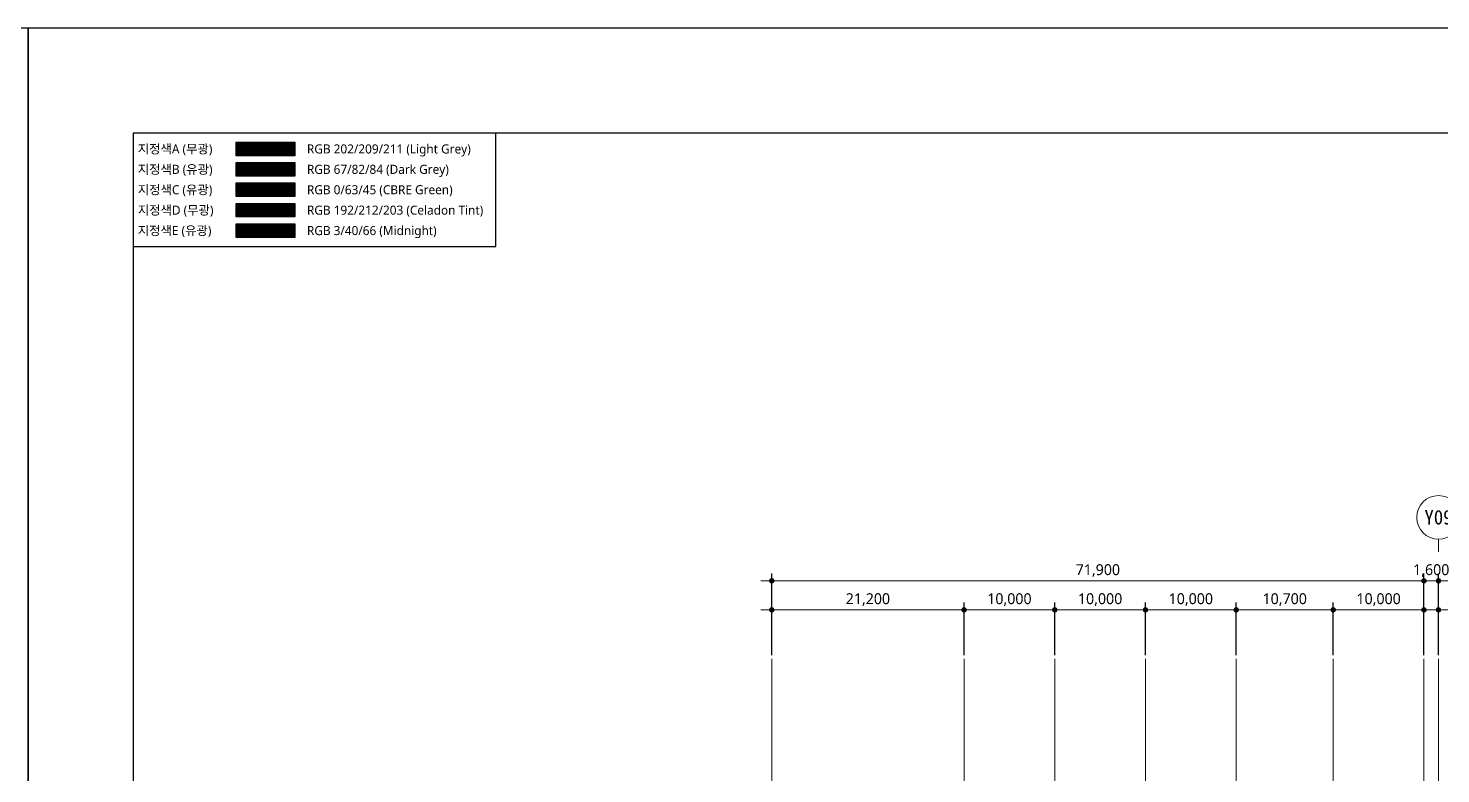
# Model space of a CAD drawing. Header units: millimetres. Extents: x 1680000 to 3024000, y 712800 to 950400.
# Drawn here: x 2352000 to 2507710, y 868186 to 950400 of the extents above; entities that cross this region are included whole.
import ezdxf
from ezdxf.enums import TextEntityAlignment as Align

# ---------------------------------------------------------------- set-up
doc = ezdxf.new("R2010")
doc.units = ezdxf.units.MM
doc.linetypes.add('CEN', pattern=[62, 60, -1, 0, -1])
doc.layers.get('Defpoints').update_dxf_attribs({"color": 140})
doc.layers.add('A-AXIS-LINE', color=1, linetype='CEN', lineweight=15)
doc.layers.add('A-MKXS-TEXT2', color=7, linetype='Continuous', lineweight=25)
doc.layers.add('A-XXXX-NPLT', color=144, linetype='Continuous', lineweight=15, plot=False)
doc.layers.add('입면색상', color=7, linetype='Continuous')
doc.styles.add('HY울릉도L', font='')
doc.styles.add('돋움체', font='')
doc.styles.add('맑은고딕', font='malgun.ttf')
doc.styles.get('HY울릉도L').set_extended_font_data('HYwulM')
doc.styles.get('돋움체').set_extended_font_data('DotumChe')
doc.dimstyles.new('CDIM', dxfattribs={"dimtxt": 3, "dimasz": 1.5, "dimexe": 2, "dimexo": 1, "dimgap": 1, "dimtad": 1, "dimdec": 0, "dimrnd": 0.5, "dimzin": 0, "dimdsep": 32, "dimlunit": 6, "dimtxsty": 'HY울릉도L', "dimblk1": '_CIDOT', "dimblk2": '_CIDOT', "dimsah": 1, "dimcen": 5.5, "dimclrd": 2, "dimclre": 2, "dimclrt": 7, "dimadec": 0, "dimazin": 0, "dimtfac": 1, "dimtdec": 0, "dimtix": 1, "dimtmove": 2, "dimatfit": 1, "dimldrblk": '_CIDOT', "dimfxl": 1, "dimtolj": 1, "dimtzin": 0, "dimlwd": -1, "dimarcsym": 0})
pattern_1 = [(45, (-716525.99, -470420), (-35.355339, 35.355339), [])]

# ---------------------------------------------------------------- blocks, each defined once
blk = doc.blocks.new('_CIDOT')
at = {"color": 0, "linetype": 'ByBlock'}
blk.add_line((2, 0), (-1, 0), dxfattribs=at)
at = {"color": 0, "linetype": 'ByBlock', "const_width": 0.5}
blk.add_lwpolyline([(-0.25, 0, 1), (0.25, 0, 1)], format="xyb", close=True, dxfattribs=at)
blk = doc.blocks.new('*D141')
at = {"layer": 'A-XXXX-NPLT', "lineweight": -2, "transparency": 16777216}
for p, q in [((2507460, 881260), (2507460, 890260)), ((2613460, 881260), (2613460, 890260))]:
    blk.add_line(p, q, dxfattribs=at)
at = {"layer": 'A-XXXX-NPLT', "transparency": 16777216}
blk.add_line((2612860, 889460), (2508060, 889460), dxfattribs=at)
at = {"layer": 'Defpoints', "color": 0, "transparency": 16777216}
for p in [(2507460, 889460), (2507460, 880860), (2613460, 880860)]:
    blk.add_point(p, dxfattribs=at)
at = {"layer": 'A-XXXX-NPLT', "transparency": 16777216, "xscale": 600, "yscale": 600, "zscale": 600}
for p, rotation in [((2507460, 889460), 179.999999999999), ((2613460, 889460), 359.999999999999)]:
    blk.add_blockref('_CIDOT', p, dxfattribs=dict(at, rotation=rotation))
at = {"layer": 'A-XXXX-NPLT', "color": 3, "transparency": 16777216, "insert": (2560460, 890584), "char_height": 1200, "attachment_point": 5, "style": '맑은고딕'}
blk.add_mtext('\\A1;106,000', dxfattribs=at)
blk = doc.blocks.new('*D138')
at = {"layer": 'A-XXXX-NPLT', "lineweight": -2, "transparency": 16777216}
for p, q in [((2507460, 881260), (2507460, 887060)), ((2523460, 881260), (2523460, 887060))]:
    blk.add_line(p, q, dxfattribs=at)
at = {"layer": 'A-XXXX-NPLT', "transparency": 16777216}
blk.add_line((2522860, 886260), (2508060, 886260), dxfattribs=at)
at = {"layer": 'Defpoints', "color": 0, "transparency": 16777216}
for p in [(2507460, 886260), (2507460, 880860), (2523460, 880860)]:
    blk.add_point(p, dxfattribs=at)
at = {"layer": 'A-XXXX-NPLT', "transparency": 16777216, "xscale": 600, "yscale": 600, "zscale": 600}
for p, rotation in [((2507460, 886260), 180.0000000008038), ((2523460, 886260), 8.037570609076283e-10)]:
    blk.add_blockref('_CIDOT', p, dxfattribs=dict(at, rotation=rotation))
at = {"layer": 'A-XXXX-NPLT', "color": 3, "transparency": 16777216, "insert": (2515460, 887384), "char_height": 1200, "attachment_point": 5, "style": '맑은고딕'}
blk.add_mtext('\\A1;16,000', dxfattribs=at)
blk = doc.blocks.new('*D139')
at = {"layer": 'A-XXXX-NPLT', "transparency": 16777216}
for p, q in [((2505260, 889460), (2504660, 889460)), ((2507460, 889460), (2505860, 889460)), ((2508060, 889460), (2508660, 889460))]:
    blk.add_line(p, q, dxfattribs=at)
at = {"layer": 'A-XXXX-NPLT', "lineweight": -2, "transparency": 16777216}
for p, q in [((2505860, 881260), (2505860, 890260)), ((2507460, 881260), (2507460, 890260))]:
    blk.add_line(p, q, dxfattribs=at)
at = {"layer": 'Defpoints', "color": 0, "transparency": 16777216}
for p in [(2505860, 889460), (2505860, 880860), (2507460, 880860)]:
    blk.add_point(p, dxfattribs=at)
at = {"layer": 'A-XXXX-NPLT', "transparency": 16777216, "xscale": 600, "yscale": 600, "zscale": 600}
for p, rotation in [((2505860, 889460), 359.9999999920292), ((2507460, 889460), 179.9999999920292)]:
    blk.add_blockref('_CIDOT', p, dxfattribs=dict(at, rotation=rotation))
at = {"layer": 'A-XXXX-NPLT', "color": 3, "transparency": 16777216, "insert": (2506660, 890584), "char_height": 1200, "attachment_point": 5, "rotation": 360, "style": '맑은고딕'}
blk.add_mtext('\\A1;1,600', dxfattribs=at)
blk = doc.blocks.new('*D140')
at = {"layer": 'A-XXXX-NPLT', "lineweight": -2, "transparency": 16777216}
for p, q in [((2433960, 881260), (2433960, 890260)), ((2505860, 881260), (2505860, 890260))]:
    blk.add_line(p, q, dxfattribs=at)
at = {"layer": 'A-XXXX-NPLT', "transparency": 16777216}
blk.add_line((2505260, 889460), (2434560, 889460), dxfattribs=at)
at = {"layer": 'Defpoints', "color": 0, "transparency": 16777216}
for p in [(2433960, 889460), (2433960, 880860), (2505860, 880860)]:
    blk.add_point(p, dxfattribs=at)
at = {"layer": 'A-XXXX-NPLT', "transparency": 16777216, "xscale": 600, "yscale": 600, "zscale": 600}
for p, rotation in [((2433960, 889460), 180.0000000013967), ((2505860, 889460), 1.396722737467826e-09)]:
    blk.add_blockref('_CIDOT', p, dxfattribs=dict(at, rotation=rotation))
at = {"layer": 'A-XXXX-NPLT', "color": 3, "transparency": 16777216, "insert": (2469910, 890584), "char_height": 1200, "attachment_point": 5, "rotation": 0, "style": '맑은고딕'}
blk.add_mtext('\\A1;71,900', dxfattribs=at)
blk = doc.blocks.new('*D143')
at = {"layer": 'A-XXXX-NPLT', "lineweight": -2, "transparency": 16777216}
for p, q in [((2495860, 881260), (2495860, 887060)), ((2505860, 881260), (2505860, 887060))]:
    blk.add_line(p, q, dxfattribs=at)
at = {"layer": 'A-XXXX-NPLT', "transparency": 16777216}
blk.add_line((2505260, 886260), (2496460, 886260), dxfattribs=at)
at = {"layer": 'Defpoints', "color": 0, "transparency": 16777216}
for p in [(2495860, 886260), (2495860, 880860), (2505860, 880860)]:
    blk.add_point(p, dxfattribs=at)
at = {"layer": 'A-XXXX-NPLT', "transparency": 16777216, "xscale": 600, "yscale": 600, "zscale": 600, "rotation": 180}
blk.add_blockref('_CIDOT', (2495860, 886260), dxfattribs=at)
at = {"layer": 'A-XXXX-NPLT', "transparency": 16777216, "xscale": 600, "yscale": 600, "zscale": 600}
blk.add_blockref('_CIDOT', (2505860, 886260), dxfattribs=at)
at = {"layer": 'A-XXXX-NPLT', "color": 3, "transparency": 16777216, "insert": (2500860, 887384), "char_height": 1200, "attachment_point": 5, "style": '맑은고딕'}
blk.add_mtext('\\A1;10,000', dxfattribs=at)
blk = doc.blocks.new('*D144')
at = {"layer": 'A-XXXX-NPLT', "lineweight": -2, "transparency": 16777216}
for p, q in [((2485160, 881260), (2485160, 887060)), ((2495860, 881260), (2495860, 887060))]:
    blk.add_line(p, q, dxfattribs=at)
at = {"layer": 'A-XXXX-NPLT', "transparency": 16777216}
blk.add_line((2495260, 886260), (2485760, 886260), dxfattribs=at)
at = {"layer": 'Defpoints', "color": 0, "transparency": 16777216}
for p in [(2485160, 886260), (2485160, 880860), (2495860, 880860)]:
    blk.add_point(p, dxfattribs=at)
at = {"layer": 'A-XXXX-NPLT', "transparency": 16777216, "xscale": 600, "yscale": 600, "zscale": 600, "rotation": 180}
blk.add_blockref('_CIDOT', (2485160, 886260), dxfattribs=at)
at = {"layer": 'A-XXXX-NPLT', "transparency": 16777216, "xscale": 600, "yscale": 600, "zscale": 600}
blk.add_blockref('_CIDOT', (2495860, 886260), dxfattribs=at)
at = {"layer": 'A-XXXX-NPLT', "color": 3, "transparency": 16777216, "insert": (2490510, 887384), "char_height": 1200, "attachment_point": 5, "style": '맑은고딕'}
blk.add_mtext('\\A1;10,700', dxfattribs=at)
blk = doc.blocks.new('*D146')
at = {"layer": 'A-XXXX-NPLT', "lineweight": -2, "transparency": 16777216}
for p, q in [((2475160, 881260), (2475160, 887060)), ((2485160, 881260), (2485160, 887060))]:
    blk.add_line(p, q, dxfattribs=at)
at = {"layer": 'A-XXXX-NPLT', "transparency": 16777216}
blk.add_line((2484560, 886260), (2475760, 886260), dxfattribs=at)
at = {"layer": 'Defpoints', "color": 0, "transparency": 16777216}
for p in [(2475160, 886260), (2475160, 880860), (2485160, 880860)]:
    blk.add_point(p, dxfattribs=at)
at = {"layer": 'A-XXXX-NPLT', "transparency": 16777216, "xscale": 600, "yscale": 600, "zscale": 600, "rotation": 180}
blk.add_blockref('_CIDOT', (2475160, 886260), dxfattribs=at)
at = {"layer": 'A-XXXX-NPLT', "transparency": 16777216, "xscale": 600, "yscale": 600, "zscale": 600}
blk.add_blockref('_CIDOT', (2485160, 886260), dxfattribs=at)
at = {"layer": 'A-XXXX-NPLT', "color": 3, "transparency": 16777216, "insert": (2480160, 887384), "char_height": 1200, "attachment_point": 5, "style": '맑은고딕'}
blk.add_mtext('\\A1;10,000', dxfattribs=at)
blk = doc.blocks.new('*D147')
at = {"layer": 'A-XXXX-NPLT', "lineweight": -2, "transparency": 16777216}
for p, q in [((2465160, 881260), (2465160, 887060)), ((2475160, 881260), (2475160, 887060))]:
    blk.add_line(p, q, dxfattribs=at)
at = {"layer": 'A-XXXX-NPLT', "transparency": 16777216}
blk.add_line((2474560, 886260), (2465760, 886260), dxfattribs=at)
at = {"layer": 'Defpoints', "color": 0, "transparency": 16777216}
for p in [(2465160, 886260), (2465160, 880860), (2475160, 880860)]:
    blk.add_point(p, dxfattribs=at)
at = {"layer": 'A-XXXX-NPLT', "transparency": 16777216, "xscale": 600, "yscale": 600, "zscale": 600, "rotation": 180}
blk.add_blockref('_CIDOT', (2465160, 886260), dxfattribs=at)
at = {"layer": 'A-XXXX-NPLT', "transparency": 16777216, "xscale": 600, "yscale": 600, "zscale": 600}
blk.add_blockref('_CIDOT', (2475160, 886260), dxfattribs=at)
at = {"layer": 'A-XXXX-NPLT', "color": 3, "transparency": 16777216, "insert": (2470160, 887384), "char_height": 1200, "attachment_point": 5, "style": '맑은고딕'}
blk.add_mtext('\\A1;10,000', dxfattribs=at)
blk = doc.blocks.new('*D148')
at = {"layer": 'A-XXXX-NPLT', "lineweight": -2, "transparency": 16777216}
for p, q in [((2455160, 881260), (2455160, 887060)), ((2465160, 881260), (2465160, 887060))]:
    blk.add_line(p, q, dxfattribs=at)
at = {"layer": 'A-XXXX-NPLT', "transparency": 16777216}
blk.add_line((2464560, 886260), (2455760, 886260), dxfattribs=at)
at = {"layer": 'Defpoints', "color": 0, "transparency": 16777216}
for p in [(2455160, 886260), (2455160, 880860), (2465160, 880860)]:
    blk.add_point(p, dxfattribs=at)
at = {"layer": 'A-XXXX-NPLT', "transparency": 16777216, "xscale": 600, "yscale": 600, "zscale": 600, "rotation": 180}
blk.add_blockref('_CIDOT', (2455160, 886260), dxfattribs=at)
at = {"layer": 'A-XXXX-NPLT', "transparency": 16777216, "xscale": 600, "yscale": 600, "zscale": 600}
blk.add_blockref('_CIDOT', (2465160, 886260), dxfattribs=at)
at = {"layer": 'A-XXXX-NPLT', "color": 3, "transparency": 16777216, "insert": (2460160, 887384), "char_height": 1200, "attachment_point": 5, "style": '맑은고딕'}
blk.add_mtext('\\A1;10,000', dxfattribs=at)
blk = doc.blocks.new('*D149')
at = {"layer": 'A-XXXX-NPLT', "lineweight": -2, "transparency": 16777216}
for p, q in [((2433960, 881260), (2433960, 887060)), ((2455160, 881260), (2455160, 887060))]:
    blk.add_line(p, q, dxfattribs=at)
at = {"layer": 'A-XXXX-NPLT', "transparency": 16777216}
blk.add_line((2454560, 886260), (2434560, 886260), dxfattribs=at)
at = {"layer": 'Defpoints', "color": 0, "transparency": 16777216}
for p in [(2433960, 886260), (2433960, 880860), (2455160, 880860)]:
    blk.add_point(p, dxfattribs=at)
at = {"layer": 'A-XXXX-NPLT', "transparency": 16777216, "xscale": 600, "yscale": 600, "zscale": 600, "rotation": 180}
blk.add_blockref('_CIDOT', (2433960, 886260), dxfattribs=at)
at = {"layer": 'A-XXXX-NPLT', "transparency": 16777216, "xscale": 600, "yscale": 600, "zscale": 600}
blk.add_blockref('_CIDOT', (2455160, 886260), dxfattribs=at)
at = {"layer": 'A-XXXX-NPLT', "color": 3, "transparency": 16777216, "insert": (2444560, 887384), "char_height": 1200, "attachment_point": 5, "style": '맑은고딕'}
blk.add_mtext('\\A1;21,200', dxfattribs=at)
blk = doc.blocks.new('입면색상범례')
at = {"layer": '입면색상', "true_color": 0xcad1d3}
h = blk.add_hatch(dxfattribs=at)
h.set_pattern_fill('벽돌단면', color=254, scale=50)
h.set_pattern_definition(pattern_1)
h.paths.add_polyline_path([(11344, -1000), (17844, -1000), (17844, -2500), (11344, -2500)])
at = {"layer": '입면색상', "true_color": 0x435254}
h = blk.add_hatch(dxfattribs=at)
h.set_pattern_fill('벽돌단면', color=251, scale=50)
h.set_pattern_definition(pattern_1)
h.paths.add_polyline_path([(11344, -3250), (17844, -3250), (17844, -4750), (11344, -4750)])
at = {"layer": '입면색상', "true_color": 0x003f2d}
h = blk.add_hatch(dxfattribs=at)
h.set_pattern_fill('벽돌단면', color=118, scale=50)
h.set_pattern_definition([(45, (-716525.99, -465920), (-35.355339, 35.355339), [])])
h.paths.add_polyline_path([(11344, -5500), (17844, -5500), (17844, -7000), (11344, -7000)])
at = {"layer": '입면색상', "true_color": 0xc0d4cb}
h = blk.add_hatch(dxfattribs=at)
h.set_pattern_fill('벽돌단면', color=9, scale=50)
h.set_pattern_definition([(45, (-771125.99, -472670), (-35.355339, 35.355339), [])])
h.paths.add_polyline_path([(17844, -9250), (17844, -7750), (11344, -7750), (11344, -9250)])
at = {"layer": '입면색상', "true_color": 0x032842}
h = blk.add_hatch(dxfattribs=at)
h.set_pattern_fill('벽돌단면', color=158, scale=50)
h.set_pattern_definition([(45, (-748025.99, -470420), (-35.355339, 35.355339), [])])
h.paths.add_polyline_path([(17844, -11500), (17844, -10000), (11344, -10000), (11344, -11500)])
at = {"layer": '입면색상'}
for points in [[(0, 0), (0, -12500), (40000, -12500), (40000, 0)], [(11344, -1000), (17844, -1000), (17844, -2500), (11344, -2500)], [(11344, -3250), (17844, -3250), (17844, -4750), (11344, -4750)], [(11344, -5500), (17844, -5500), (17844, -7000), (11344, -7000)], [(11344, -7750), (17844, -7750), (17844, -9250), (11344, -9250)], [(11344, -10000), (17844, -10000), (17844, -11500), (11344, -11500)]]:
    blk.add_lwpolyline(points, close=True, dxfattribs=at)
at = {"layer": 'A-MKXS-TEXT2', "style": '맑은고딕'}
for s, p in [('지정색A (무광)', (513, -1750)), ('RGB 202/209/211 (Light Grey)', (19165, -1750)), ('지정색B (유광)', (513, -4000)), ('RGB 67/82/84 (Dark Grey)', (19165, -4000)), ('지정색C (유광)', (513, -6250)), ('RGB 0/63/45 (CBRE Green)', (19165, -6250)), ('지정색D (무광)', (513, -8500)), ('RGB 192/212/203 (Celadon Tint)', (19165, -8500)), ('지정색E (유광)', (513, -10750)), ('RGB 3/40/66 (Midnight)', (19165, -10750))]:
    blk.add_text(s, height=1000, dxfattribs=at).set_placement(p, align=Align.MIDDLE_LEFT)

msp = doc.modelspace()

# ---------------------------------------------------------------- linework, layer by layer
at = {"layer": 'A-AXIS-LINE'}
for p, q in [((2433960, 880860), (2433960, 764360)), ((2455160, 880860), (2455160, 764360)), ((2465160, 880860), (2465160, 764360)), ((2475160, 880860), (2475160, 764360)), ((2485160, 880860), (2485160, 764360)), ((2495860, 880860), (2495860, 764360)), ((2505860, 880860), (2505860, 764360)), ((2507460, 880860), (2507460, 764360))]:
    msp.add_line(p, q, dxfattribs=at)
at = {"layer": 'A-XXXX-NPLT'}
msp.add_line((2507460, 894060), (2507460, 892660), dxfattribs=at)
for points in [[(2352000, 950400), (2688000, 950400), (2688000, 712800), (2352000, 712800)], [(2651060, 724360), (2363560, 724360), (2363560, 938840), (2651060, 938840)]]:
    msp.add_lwpolyline(points, close=True, dxfattribs=at)
msp.add_circle((2507460, 896460), 2400, dxfattribs=at)
at = {"layer": 'Defpoints'}
for points in [[(2352000, 950400), (2016000, 950400), (2016000, 712800), (2352000, 712800)], [(2688000, 950400), (2352000, 950400), (2352000, 712800), (2688000, 712800)], [(2651060, 938840), (2363560, 938840), (2363560, 724360), (2651060, 724360)]]:
    msp.add_lwpolyline(points, close=True, dxfattribs=at)

# ---------------------------------------------------------------- block references
msp.add_blockref('입면색상범례', (2363560, 938840))

# ---------------------------------------------------------------- texts
at = {"layer": 'A-XXXX-NPLT', "style": '돋움체'}
msp.add_text('Y09', height=1600, dxfattribs=at).set_placement((2507460, 896460), align=Align.MIDDLE)

# ---------------------------------------------------------------- dimensions: what is measured, and where the dimension line sits
at = {"layer": 'A-XXXX-NPLT'}
for p1, p2, distance, picture, middle in [((2505860, 880860), (2433960, 880860), -8600, '*D140', (2469910, 890583.9)), ((2507460, 880860), (2505860, 880860), -8600, '*D139', (2506660, 890583.9)), ((2613460, 880860), (2507460, 880860), -8600, '*D141', (2560460, 890583.9)), ((2455160, 880860), (2433960, 880860), -5400, '*D149', (2444560, 887383.9)), ((2465160, 880860), (2455160, 880860), -5400, '*D148', (2460160, 887383.9)), ((2475160, 880860), (2465160, 880860), -5400, '*D147', (2470160, 887383.9)), ((2485160, 880860), (2475160, 880860), -5400, '*D146', (2480160, 887383.9)), ((2495860, 880860), (2485160, 880860), -5400, '*D144', (2490510, 887383.9)), ((2505860, 880860), (2495860, 880860), -5400, '*D143', (2500860, 887383.9)), ((2523460, 880860), (2507460, 880860), -5400, '*D138', (2515460, 887383.9))]:
    dim = msp.add_aligned_dim(p1=p1, p2=p2, distance=distance, dimstyle='CDIM', override={"dimscale": 400, "dimtxsty": '맑은고딕', "dimclrd": 256, "dimclre": 256, "dimclrt": 3}, dxfattribs=at)
    dim.commit()
    dim.dimension.update_dxf_attribs({"geometry": picture, "text_midpoint": middle})

doc.saveas('drawing.dxf')
